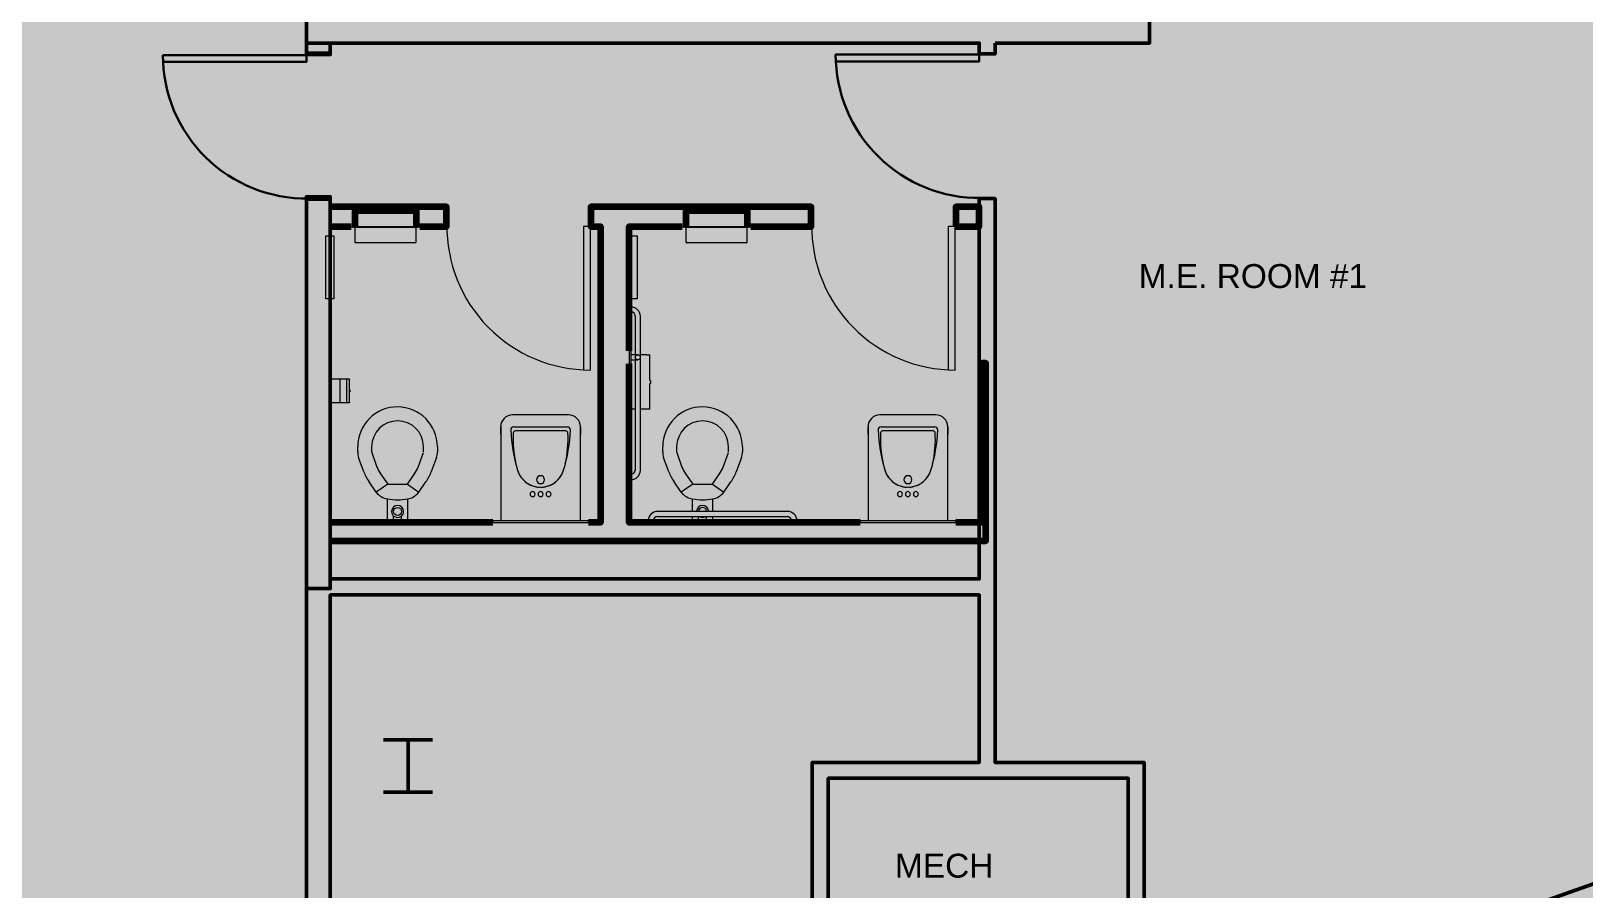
# Model space of a CAD drawing. Header units: inches. Extents: x -2349 to 1043, y -456 to 2193.
# Drawn here: x -1002.6 to -613.1, y 1071 to 1286.1 of the extents above; entities that cross this region are included whole.
import ezdxf

# ---------------------------------------------------------------- set-up
doc = ezdxf.new("R2010")
doc.units = ezdxf.units.IN
doc.header["$MEASUREMENT"] = 0
for name, color, linetype, lineweight in [('7th Floor_Updated Core_dwg', 8, 'Continuous', 9), ('A-DETL-GENF', 92, 'Continuous', 9), ('A-WALL', 113, 'Continuous', 13), ('A-WALL-PATT', 111, 'Continuous', 13), ('G-ANNO-TEXT', 231, 'Continuous', 9), ('I-WALL', 2, 'Continuous', 13), ('P-SANR-FIXT', 6, 'Continuous', 9), ('Q-SPCQ', 91, 'Continuous', 9), ('S-COLS-SYMB', 50, 'Continuous', 50)]:
    doc.layers.add(name, color=color, linetype=linetype, lineweight=lineweight)
doc.styles.add('Swis721 Lt BT_2', font='swissl.ttf', dxfattribs={"height": 6})

# ---------------------------------------------------------------- blocks, each defined once
blk = doc.blocks.new('7th Floor_Updated Core_dwg_DOOR-SNGL-SOLID PANEL - 3070 - SNGL - SOLID CORE-1598968-000 - KEY PLAN Copy 1-9774891-7TH FLOOR POWER _ SIGNAL')
at = {"layer": 'A-DETL-GENF', "color": 10, "lineweight": 20, "flags": 128}
blk.add_lwpolyline([(18, -38.44), (18, -2.44), (16.25, -2.44), (16.25, -38.39)], dxfattribs=at)
at = {"layer": 'A-DETL-GENF', "color": 10, "lineweight": 20}
blk.add_arc((18, -2.44), 36, 179.2042, 270, dxfattribs=at)
blk = doc.blocks.new('7th Floor_Updated Core_dwg_PLMB-TOILET-WALL HUNG-COMMERCIAL - 19_ Seat Height-1597764-000 - KEY PLAN Copy 1-9774892-7TH FLOOR POWER _ SIGNAL')
at = {"layer": 'P-SANR-FIXT', "color": 10, "lineweight": 20}
for p, q in [((13.44, -3.81), (13.44, -2.31)), ((14.94, -2.31), (14.94, -3.81)), ((16.94, -2.31), (16.94, -3.81)), ((18.44, -2.31), (18.44, -3.81)), ((13.44, -8.27), (13.44, -5.09)), ((18.44, -5.09), (18.44, -8.27)), ((6.18, -18.65), (7.5, -15.04)), ((13.47, -11.96), (11.69, -14.5)), ((24.38, -15.04), (25.7, -18.65)), ((10.79, -16.23), (9.47, -19.85)), ((22.41, -19.85), (21.1, -16.23)), ((5.94, -21.31), (5.94, -20.02)), ((9.44, -20.02), (9.44, -21.31)), ((22.44, -21.31), (22.44, -20.02)), ((25.94, -20.02), (25.94, -21.31))]:
    blk.add_line(p, q, dxfattribs=at)
at = {"layer": 'P-SANR-FIXT', "color": 10, "lineweight": 20, "flags": 128}
for points in [[(18.42, -11.96), (13.47, -11.96), (10.6, -9.95), (8.82, -12.49)], [(20.19, -14.5), (18.42, -11.96), (21.28, -9.95), (23.06, -12.49)]]:
    blk.add_lwpolyline(points, dxfattribs=at)
at = {"layer": 'P-SANR-FIXT', "color": 10, "lineweight": 20}
for centre, radius, start, end in [((15.94, -5.09), 1.5, 62.2377, 117.7623), ((15.94, -5.09), 1.5, 180.0885, 359.9115), ((15.94, -5.09), 0.996, 180, 360), ((13.88, -12.25), 4, 96.2451, 145), ((15.94, -20.64), 12.62, 78.5767, 101.4233), ((18.01, -12.25), 4, 35, 83.7549), ((17.83, -18.8), 11, 145, 160), ((17.83, -18.8), 7.5, 145, 160), ((14.05, -18.8), 7.5, 20, 35), ((14.05, -18.8), 11, 20, 35), ((9.94, -20.02), 4, 160, 180), ((21.94, -20.02), 4, 360, 20), ((15.94, -21.31), 10, 180, 270), ((15.94, -21.31), 6.5, 180, 270), ((15.94, -21.31), 10, 270, 0), ((15.94, -21.31), 6.5, 270, 360), ((21.94, -20.02), 0.5, 0, 20)]:
    blk.add_arc(centre, radius, start, end, dxfattribs=at)
blk = doc.blocks.new('7th Floor_Updated Core_dwg_PLMB-SINK-ADA - 9140_013-1483133-000 - KEY PLAN Copy 1-9774893-7TH FLOOR POWER _ SIGNAL')
at = {"layer": 'P-SANR-FIXT', "color": 10, "lineweight": 20}
for p, q in [((16.03, 111.82), (2.03, 111.82)), ((2.3, 108.82), (15.76, 108.82)), ((15.38, 107.81), (2.67, 107.81)), ((3.53, 97.22), (3.6, 97.07)), ((14.46, 97.07), (14.53, 97.22))]:
    blk.add_line(p, q, dxfattribs=at)
at = {"layer": 'P-SANR-FIXT', "color": 10, "lineweight": 20, "flags": 128}
for points in [[(-0.97, 106.97), (-0.97, 108.82), (-0.97, 85.32)], [(19.03, 85.32), (19.03, 108.82), (19.03, 106.97)]]:
    blk.add_lwpolyline(points, dxfattribs=at)
at = {"layer": 'P-SANR-FIXT', "color": 10, "lineweight": 20}
for centre, radius, start, end in [((2.03, 108.82), 3, 90, 180), ((16.03, 108.82), 3, 360, 90), ((2.3, 108.07), 0.75, 90, 182.1689), ((41.27, 109.55), 39.75, 182.1689, 196.9536), ((29.84, 105.76), 27.71, 176.7318, 192.993), ((2.67, 107.31), 0.5, 90, 176.7318), ((-23.21, 109.55), 39.75, 343.0464, 357.8311), ((-11.79, 105.76), 27.71, 347.007, 3.2682), ((15.38, 107.31), 0.5, 3.2682, 90), ((15.76, 108.07), 0.75, 357.8311, 90), ((9.03, 99.7), 6.03, 196.2452, 201.4606), ((9.03, 99.72), 6.04, 196.9536, 343.0464), ((9.03, 99.7), 6.03, 338.5275, 343.7548), ((9.03, 99.7), 6.03, 211.7992, 223.9953), ((9.03, 99.7), 6.03, 227.3259, 238.8346), ((9.03, 99.7), 6.03, 242.739, 253.9683), ((9.03, 99.7), 6.03, 257.8964, 267.5727), ((9.03, 95.57), 1, 360, 180), ((9.03, 95.57), 1, 180, 0), ((9.03, 99.7), 6.03, 272.4249, 282.1037), ((9.03, 99.7), 6.03, 286.0334, 297.262), ((9.03, 99.7), 6.03, 301.1668, 312.6754), ((9.03, 99.7), 6.03, 316.0054, 328.2021), ((7.03, 91.95), 0.625, 360, 180), ((7.03, 91.95), 0.625, 180, 360), ((9.03, 91.95), 0.625, 360, 180), ((9.03, 91.95), 0.625, 180, 360), ((11.03, 91.95), 0.625, 360, 180), ((11.03, 91.95), 0.625, 180, 360)]:
    blk.add_arc(centre, radius, start, end, dxfattribs=at)
blk = doc.blocks.new('7th Floor_Updated Core_dwg_SPEC-Grab_Bar-Stainless_Steel-Bobrick-B5806 - B-5806_99x36-1454673-000 - KEY PLAN Copy 1-9774887-7TH FLOOR POWER _ SIGNAL')
at = {"layer": 'Q-SPCQ', "color": 10, "lineweight": 20}
for p, q in [((771.95, 390.07), (804.61, 390.07)), ((804.61, 391.35), (771.98, 391.35))]:
    blk.add_line(p, q, dxfattribs=at)
at = {"layer": 'Q-SPCQ', "color": 10, "lineweight": 20, "flags": 128}
for points in [[(768.63, 388.57), (768.63, 389.01), (771.88, 389.01), (771.88, 388.57)], [(804.63, 388.57), (804.63, 389.01), (807.88, 389.01), (807.88, 388.57)]]:
    blk.add_lwpolyline(points, dxfattribs=at)
at = {"layer": 'Q-SPCQ', "color": 10, "lineweight": 20}
for centre, radius, start, end in [((771.98, 389.01), 2.34, 90, 180), ((771.95, 389.01), 1.06, 90, 180), ((804.61, 389.01), 2.34, 0, 90), ((804.41, 388.86), 1.22, 6.9386, 80.6591)]:
    blk.add_arc(centre, radius, start, end, dxfattribs=at)
blk = doc.blocks.new('7th Floor_Updated Core_dwg_SPEC-Grab_Bar-Stainless_Steel-Bobrick-B5806 - B-5806_99x42-V1-000 - KEY PLAN Copy 1-9774894-7TH FLOOR POWER _ SIGNAL')
at = {"layer": 'Q-SPCQ', "color": 10, "lineweight": 20}
for p, q in [((-59.35, 136.57), (-59.35, 126.9)), ((-58.07, 97.91), (-58.07, 136.54)), ((-59.35, 125.64), (-59.35, 97.91))]:
    blk.add_line(p, q, dxfattribs=at)
at = {"layer": 'Q-SPCQ', "color": 10, "lineweight": 20, "flags": 128}
for points in [[(-60.85, 139.89), (-60.41, 139.89), (-60.41, 136.64), (-60.85, 136.64)], [(-60.85, 97.89), (-60.41, 97.89), (-60.41, 94.64), (-60.85, 94.64)]]:
    blk.add_lwpolyline(points, dxfattribs=at)
at = {"layer": 'Q-SPCQ', "color": 10, "lineweight": 20}
for centre, radius, start, end in [((-60.41, 136.54), 2.34, 360, 90), ((-60.41, 136.57), 1.06, 360, 90), ((-60.41, 97.91), 2.34, 270, 0), ((-60.56, 98.11), 1.22, 276.9386, 350.6591)]:
    blk.add_arc(centre, radius, start, end, dxfattribs=at)
blk = doc.blocks.new('7th Floor_Updated Core_dwg_SPEC-Grab_Bar-Stainless_Steel-Bobrick-B5806 - B-5806_99x18-1461935-000 - KEY PLAN Copy 1-9774889-7TH FLOOR POWER _ SIGNAL')
at = {"layer": 'Q-SPCQ', "color": 10, "lineweight": 20}
for p, q in [((767.82, 430.24), (766.13, 430.24)), ((766.13, 428.98), (767.82, 428.98))]:
    blk.add_line(p, q, dxfattribs=at)
at = {"layer": 'Q-SPCQ', "color": 10, "lineweight": 20, "flags": 128}
blk.add_lwpolyline([(766.13, 431.23), (765.7, 431.23), (765.7, 427.98), (766.13, 427.98)], close=True, dxfattribs=at)
at = {"layer": 'Q-SPCQ', "color": 10, "lineweight": 20}
blk.add_circle((767.82, 429.61), 0.636, dxfattribs=at)
blk = doc.blocks.new('7th Floor_Updated Core_dwg_PLMB-TOILET-WALL HUNG-COMMERCIAL - 19_ Seat Height-V3-000 - KEY PLAN Copy 1-9774896-7TH FLOOR POWER _ SIGNAL')
at = {"layer": 'P-SANR-FIXT', "color": 10, "lineweight": 20}
for p, q in [((13.44, -8.27), (13.44, -2.31)), ((14.94, -2.31), (14.94, -3.97)), ((16.94, -2.31), (16.94, -3.97)), ((18.44, -2.31), (18.44, -8.27)), ((6.18, -18.65), (7.5, -15.04)), ((13.47, -11.96), (11.69, -14.5)), ((24.38, -15.04), (25.7, -18.65)), ((10.79, -16.23), (9.47, -19.85)), ((22.41, -19.85), (21.1, -16.23)), ((5.94, -21.31), (5.94, -20.02)), ((9.44, -20.02), (9.44, -21.31)), ((22.44, -21.31), (22.44, -20.02)), ((25.94, -20.02), (25.94, -21.31))]:
    blk.add_line(p, q, dxfattribs=at)
at = {"layer": 'P-SANR-FIXT', "color": 10, "lineweight": 20, "flags": 128}
for points in [[(18.42, -11.96), (13.47, -11.96), (10.6, -9.95), (8.82, -12.49)], [(20.19, -14.5), (18.42, -11.96), (21.28, -9.95), (23.06, -12.49)]]:
    blk.add_lwpolyline(points, dxfattribs=at)
at = {"layer": 'P-SANR-FIXT', "color": 10, "lineweight": 20}
blk.add_circle((15.94, -5.09), 0.996, dxfattribs=at)
for centre, radius, start, end in [((15.94, -5.09), 1.5, 360, 180), ((15.94, -5.09), 1.5, 180, 360), ((13.88, -12.25), 4, 96.2451, 145), ((15.94, -20.64), 12.62, 78.5767, 101.4233), ((18.01, -12.25), 4, 35, 83.7549), ((17.83, -18.8), 11, 145, 160), ((17.83, -18.8), 7.5, 145, 160), ((14.05, -18.8), 7.5, 20, 35), ((14.05, -18.8), 11, 20, 35), ((9.94, -20.02), 4, 160, 180), ((21.94, -20.02), 4, 360, 20), ((15.94, -21.31), 10, 180, 270), ((15.94, -21.31), 6.5, 180, 270), ((15.94, -21.31), 10, 270, 0), ((15.94, -21.31), 6.5, 270, 360), ((21.94, -20.02), 0.5, 0, 20)]:
    blk.add_arc(centre, radius, start, end, dxfattribs=at)
blk = doc.blocks.new('7th Floor_Updated Core_dwg_SPEC-SEAT COVER-Bobrick-B221 - B-221-V4-000 - KEY PLAN Copy 1-9774911-7TH FLOOR POWER _ SIGNAL')
at = {"layer": 'Q-SPCQ', "color": 10, "lineweight": 20, "flags": 128}
blk.add_lwpolyline([(-60.85, 156.7), (-58.85, 156.7), (-58.85, 140.95), (-60.85, 140.95)], dxfattribs=at)
blk = doc.blocks.new('7th Floor_Updated Core_dwg_SPEC-SEAT COVER-Bobrick-B221 - B-221-1454693-000 - KEY PLAN Copy 1-9774881-7TH FLOOR POWER _ SIGNAL')
at = {"layer": 'Q-SPCQ', "color": 10, "lineweight": 20, "flags": 128}
blk.add_lwpolyline([(725.7, 417.11), (723.7, 417.11), (723.7, 432.86), (725.7, 432.86)], close=True, dxfattribs=at)
blk = doc.blocks.new('7th Floor_Updated Core_dwg_Mirror_Bobrick_B165 - 24Wx36H-1520714-000 - KEY PLAN Copy 1-9774912-7TH FLOOR POWER _ SIGNAL')
at = {"layer": 'Q-SPCQ', "color": 10, "lineweight": 20, "flags": 128}
for points in [[(-2.92, 85.32), (-2.92, 84.82), (21.08, 84.82), (21.08, 85.32), (21.08, 84.82)], [(-2.92, 84.82), (-2.92, 85.32), (21.08, 85.32)]]:
    blk.add_lwpolyline(points, dxfattribs=at)
blk = doc.blocks.new('7th Floor_Updated Core_dwg_Toilet-Tissue-Dispenser_Bobrick_B-2888 _1_ - B-2888-V5-000 - KEY PLAN Copy 1-9774913-7TH FLOOR POWER _ SIGNAL')
at = {"layer": 'Q-SPCQ', "color": 10, "lineweight": 20}
for p, q in [((-133.35, 114.82), (-133.35, 120.89)), ((-131.73, 114.82), (-131.73, 120.89)), ((-131.04, 115.04), (-131.04, 120.68)), ((-130.97, 118.11), (-131.04, 118.11))]:
    blk.add_line(p, q, dxfattribs=at)
at = {"layer": 'Q-SPCQ', "color": 10, "lineweight": 20, "flags": 128}
for points in [[(-135.84, 120.89), (-131.29, 120.89), (-131.25, 120.89)], [(-131.04, 117.61), (-130.97, 117.61), (-130.97, 118.11), (-130.97, 117.61)], [(-131.25, 114.83), (-131.29, 114.83), (-135.84, 114.83)]]:
    blk.add_lwpolyline(points, dxfattribs=at)
at = {"layer": 'Q-SPCQ', "color": 10, "lineweight": 20}
for points, knots in [([(-131.25, 120.89), (-131.23, 120.89), (-131.2, 120.89), (-131.17, 120.87), (-131.14, 120.86), (-131.12, 120.85), (-131.11, 120.84), (-131.09, 120.83), (-131.08, 120.81), (-131.07, 120.8), (-131.06, 120.78), (-131.05, 120.76), (-131.04, 120.72), (-131.04, 120.7), (-131.04, 120.68)], [-1, -1, -1, -1, -0.833333, -0.75, -0.666667, -0.583333, -0.541667, -0.5, -0.416667, -0.375, -0.333333, -0.25, -0.166667, 0, 0, 0, 0]), ([(-131.04, 115.04), (-131.04, 115.02), (-131.04, 114.99), (-131.05, 114.96), (-131.06, 114.94), (-131.07, 114.92), (-131.08, 114.91), (-131.09, 114.89), (-131.11, 114.88), (-131.12, 114.87), (-131.14, 114.86), (-131.17, 114.84), (-131.2, 114.83), (-131.23, 114.83), (-131.25, 114.83)], [0, 0, 0, 0, 0.166667, 0.25, 0.333333, 0.375, 0.416667, 0.5, 0.541667, 0.583333, 0.666667, 0.75, 0.833333, 1, 1, 1, 1])]:
    blk.add_open_spline(points, degree=3, knots=knots, dxfattribs=at)
blk = doc.blocks.new('7th Floor_Updated Core_dwg_SPEC-PT_WASTE-Bobrick-B3944-Convertible-Recessed - B-3944-1454680-000 - KEY PLAN Copy 1-9774897-7TH FLOOR POWER _ SIGNAL')
at = {"layer": 'Q-SPCQ', "color": 10, "lineweight": 20}
for p, q in [((798.95, 521.42), (814.88, 521.42)), ((814.45, 517.48), (799.38, 517.48))]:
    blk.add_line(p, q, dxfattribs=at)
at = {"layer": 'Q-SPCQ', "color": 10, "lineweight": 20, "flags": 128}
for points in [[(798.45, 521.47), (798.32, 521.61), (815.51, 521.61), (815.38, 521.47)], [(799.32, 517.54), (799.32, 521.42), (798.59, 521.42)], [(815.24, 521.42), (814.51, 521.42), (814.51, 517.54)]]:
    blk.add_lwpolyline(points, dxfattribs=at)
at = {"layer": 'Q-SPCQ', "color": 10, "lineweight": 20}
for centre, radius, start, end in [((798.59, 521.61), 0.188, 225, 270), ((815.24, 521.61), 0.188, 270, 315), ((799.38, 517.54), 0.0606, 180, 270), ((814.45, 517.54), 0.0625, 270, 0)]:
    blk.add_arc(centre, radius, start, end, dxfattribs=at)
blk = doc.blocks.new('7th Floor_Updated Core_dwg_SPEC-Toilet_Tissue_Dispenser-Bobrick-TrimLineSeries-B-35883 - B-3588-1780440-000 - KEY PLAN Copy 1-9774917-7TH FLOOR POWER _ SIGNAL')
at = {"layer": 'Q-SPCQ', "color": 10, "lineweight": 20}
for p, q in [((-60.41, 126.92), (-59.35, 126.92)), ((-58.07, 126.92), (-56.46, 126.92)), ((-55.79, 126.84), (-55.79, 120.49)), ((-55.79, 119.65), (-55.79, 113.3)), ((-55.54, 120.35), (-55.54, 119.79)), ((-56.46, 113.23), (-58.07, 113.23))]:
    blk.add_line(p, q, dxfattribs=at)
at = {"layer": 'Q-SPCQ', "color": 10, "lineweight": 20, "flags": 128}
for points in [[(-56.41, 126.87), (-56.33, 126.87), (-56.33, 126.9), (-55.85, 126.9)], [(-59.35, 113.23), (-60.41, 113.23), (-60.41, 124.64)], [(-55.85, 113.24), (-56.33, 113.24), (-56.33, 113.28), (-56.41, 113.28)]]:
    blk.add_lwpolyline(points, dxfattribs=at)
at = {"layer": 'Q-SPCQ', "color": 10, "lineweight": 20}
for centre, radius, start, end in [((-56.46, 126.87), 0.0459, 354.9285, 90), ((-55.85, 126.84), 0.0625, 0, 90), ((-55.75, 120.49), 0.0346, 82.7061, 180), ((-55.75, 119.65), 0.0346, 180, 277.2939), ((-55.78, 120.29), 0.242, 22.6396, 82.7061), ((-55.78, 119.86), 0.242, 277.2939, 337.3604), ((-55.57, 120.35), 0.0315, 0, 65.9788), ((-55.57, 119.79), 0.0315, 294.0212, 0), ((-56.46, 113.27), 0.0459, 270, 5.0715), ((-55.85, 113.3), 0.0625, 270, 0)]:
    blk.add_arc(centre, radius, start, end, dxfattribs=at)
blk = doc.blocks.new('7th Floor_Updated Core_dwg_W-Wide Flange-Column - W12X120-4726087-000 - KEY PLAN Copy 1-9774920-7TH FLOOR POWER _ SIGNAL')
at = {"layer": 'S-COLS-SYMB'}
for p, q in [((-6.15, 6.55), (6.15, 6.55)), ((0, 6.55), (0, -6.55)), ((-6.15, -6.55), (6.15, -6.55))]:
    blk.add_line(p, q, dxfattribs=at)
blk = doc.blocks.new('7th Floor_Updated Core_dwg_DOOR-SNGL-SOLID PANEL1 - TYPE A 3083 - SNGL - SOLID CORE 7TH COMMON CORRIDOR-5405939-000 - KEY PLAN Copy 1-9774965-7TH FLOOR POWER _ SIGNAL')
at = {"layer": 'A-DETL-GENF', "color": 250, "lineweight": 30, "flags": 128}
blk.add_lwpolyline([(18, 39), (18, 3), (16.25, 3), (16.25, 38.96)], dxfattribs=at)
at = {"layer": 'A-DETL-GENF', "color": 250, "lineweight": 30}
blk.add_arc((18, 3), 36, 90, 180.7958, dxfattribs=at)
blk = doc.blocks.new('7th Floor_Updated Core_dwg_DOOR-SNGL-SOLID PANEL1 - TYPE A 3083 - SNGL - SOLID CORE 7TH COMMON CORRIDOR-5405940-000 - KEY PLAN Copy 1-9774962-7TH FLOOR POWER _ SIGNAL')
at = {"layer": 'A-DETL-GENF', "color": 250, "lineweight": 30, "flags": 128}
blk.add_lwpolyline([(18, 38), (18, 2), (16.25, 2), (16.25, 37.96)], dxfattribs=at)
at = {"layer": 'A-DETL-GENF', "color": 250, "lineweight": 30}
blk.add_arc((18, 2), 36, 90, 180.7958, dxfattribs=at)
blk = doc.blocks.new('7th Floor_Updated Core_dwg-7295442-7TH FLOOR POWER _ SIGNAL')
at = {"layer": 'A-WALL-PATT', "lineweight": 50}
for points in [[(-12.34, 205.06), (69.66, 205.06), (69.66, 211.06), (-141.84, 211.06), (-141.84, 205.06), (-14.89, 205.06)], [(-135.84, 202.18), (-135.84, 202.5), (-141.84, 202.5), (-141.84, 202.18)], [(-141.84, 66.68), (26.91, 66.68), (26.91, 70.68), (-135.84, 70.68), (-135.84, 68.26), (-141.84, 68.26)], [(30.91, 24.68), (30.91, 70.68), (26.91, 70.68), (26.91, 24.68)], [(-141.84, -126.07), (-140.76, -125.69), (-140.96, -125.13), (-140.48, -124.96), (-140.29, -125.53), (-136.37, -124.14), (-137.62, -120.61), (-98.97, -106.92), (-97.72, -110.46), (-97.72, -110.5), (338.02, 43.29), (337.85, 43.76), (340.41, 44.67), (340.41, 50.5), (339.4, 50.14), (339.4, 45.93), (334.78, 45.93), (334.78, 48.51), (-141.84, -119.71)], [(-14.96, -74.93), (-10.96, -73.52), (-10.96, 24.68), (-14.96, 24.68), (-14.96, -72.36)], [(26.91, 20.68), (68.29, 20.68), (68.29, 24.68), (-10.96, 24.68), (-10.96, 20.68)], [(64.29, -46.96), (68.29, -45.55), (68.29, 20.68), (64.29, 20.68), (64.29, -44.94)]]:
    blk.add_hatch(color=50, dxfattribs=at).paths.add_polyline_path(points, flags=0)
h = blk.add_hatch(color=50, dxfattribs=at)
h.paths.add_polyline_path([(-135.84, 68.26), (-135.84, 166.5), (-141.84, 166.5), (-141.84, 68.26)], flags=0)
h.paths.add_polyline_path([(-135.84, 202.5), (-135.84, 205.06), (-141.84, 205.06), (-141.84, 202.5), (-141.17, 202.5)], flags=0)
h = blk.add_hatch(color=50, dxfattribs=at)
h.paths.add_polyline_path([(30.91, 70.68), (30.91, 166.07), (26.91, 166.07), (26.91, 70.68)], flags=0)
h.paths.add_polyline_path([(30.91, 202.32), (30.91, 205.06), (26.91, 205.06), (26.91, 202.32)], flags=0)
h = blk.add_hatch(color=50, dxfattribs=at)
h.paths.add_polyline_path([(-141.84, -119.71), (-135.84, -117.59), (-135.84, -79.94), (-141.84, -79.94), (-141.84, -117.59)], flags=0)
h.paths.add_polyline_path([(-135.84, -43.69), (-135.84, 66.68), (-141.84, 66.68), (-141.84, -43.69)], flags=0)
at = {"layer": 'A-WALL', "color": 50, "lineweight": 50}
blk.add_line((-135.84, 84.82), (-135.84, 159.07), dxfattribs=at)
at = {"layer": 'A-WALL', "color": 50, "lineweight": 50, "flags": 128}
for points in [[(-141.84, 211.06), (-141.84, 205.06), (-141.84, 202.5), (-135.84, 202.5), (-135.84, 205.06), (-141.84, 205.06), (-141.84, 202.18), (-135.84, 202.18), (-135.84, 205.06)], [(30.91, 205.06), (69.66, 205.06), (69.66, 211.06), (69.66, 317.81), (219.66, 317.81), (219.66, 91.13), (219.66, 85.13), (219.66, 38.92), (206.66, 34.58), (200.66, 32.58), (200.66, 1.17), (68.29, -45.55), (68.29, 20.68)], [(-135.84, 205.06), (26.91, 205.06), (26.91, 202.32), (30.91, 202.32), (30.91, 205.06)], [(-135.84, 163.95), (-135.84, 166.5), (-141.84, 166.5), (-141.84, 68.26), (-135.84, 68.26), (-135.84, 80.2)], [(30.91, 70.68), (30.91, 166.07), (26.91, 166.07), (26.91, 70.68), (-135.84, 70.68), (-135.84, 165.93), (-141.84, 165.93), (-141.84, 70.68), (-141.84, 66.68), (-141.84, -43.69), (-135.84, -43.69), (-135.84, 66.68), (26.91, 66.68), (26.91, 24.68), (-10.96, 24.68), (-14.96, 24.68), (-14.96, -74.93), (-135.84, -117.59), (-135.84, -79.94), (-141.84, -79.94), (-141.84, -119.71), (-141.84, -126.07), (-140.76, -125.69)], [(68.29, 20.68), (68.29, 24.68), (30.91, 24.68), (30.91, 70.68)]]:
    blk.add_lwpolyline(points, dxfattribs=at)
blk.add_lwpolyline([(64.29, -46.96), (-10.96, -73.52), (-10.96, 20.68), (64.29, 20.68)], close=True, dxfattribs=at)
at = {"layer": 'I-WALL', "color": 130, "lineweight": 90}
for p, q in [((-135.84, 159.07), (-130.57, 159.07)), ((-95.05, 84.82), (-135.84, 84.82))]:
    blk.add_line(p, q, dxfattribs=at)
at = {"layer": 'I-WALL', "color": 130, "lineweight": 90, "flags": 128}
for points in [[(-113.38, 159.07), (-106.72, 159.07), (-106.72, 163.95), (-135.84, 163.95)], [(-30.37, 159.07), (-15.21, 159.07), (-15.21, 163.95), (-70.47, 163.95), (-70.47, 159.07), (-68.1, 159.07), (-68.1, 84.82), (-71.05, 84.82)], [(-129.63, 159.07), (-129.63, 163.07), (-114.32, 163.07), (-114.32, 159.07)], [(-46.62, 159.07), (-46.62, 163.07), (-31.31, 163.07), (-31.31, 159.07)], [(-60.85, 127.89), (-60.85, 159.07), (-47.56, 159.07)], [(-135.84, 80.2), (28.54, 80.2), (28.54, 124.82), (27.66, 124.82), (27.66, 84.82), (21.08, 84.82)], [(-2.92, 84.82), (-60.85, 84.82), (-60.85, 124.64)]]:
    blk.add_lwpolyline(points, dxfattribs=at)
blk.add_lwpolyline([(21.04, 159.07), (26.91, 159.07), (26.91, 163.95), (21.04, 163.95)], close=True, dxfattribs=at)
for name, p, rotation in [('7th Floor_Updated Core_dwg_DOOR-SNGL-SOLID PANEL1 - TYPE A 3083 - SNGL - SOLID CORE 7TH COMMON CORRIDOR-5405939-000 - KEY PLAN Copy 1-9774965-7TH FLOOR POWER _ SIGNAL', (-138.84, 184.06), 89.9999999999999), ('7th Floor_Updated Core_dwg_DOOR-SNGL-SOLID PANEL1 - TYPE A 3083 - SNGL - SOLID CORE 7TH COMMON CORRIDOR-5405940-000 - KEY PLAN Copy 1-9774962-7TH FLOOR POWER _ SIGNAL', (28.91, 184.2), 89.99999999999972), ('7th Floor_Updated Core_dwg_SPEC-SEAT COVER-Bobrick-B221 - B-221-1454693-000 - KEY PLAN Copy 1-9774881-7TH FLOOR POWER _ SIGNAL', (588.72, 573.81), 180), ('7th Floor_Updated Core_dwg_PLMB-TOILET-WALL HUNG-COMMERCIAL - 19_ Seat Height-V3-000 - KEY PLAN Copy 1-9774896-7TH FLOOR POWER _ SIGNAL', (-103.03, 82.51), 180), ('7th Floor_Updated Core_dwg_PLMB-TOILET-WALL HUNG-COMMERCIAL - 19_ Seat Height-1597764-000 - KEY PLAN Copy 1-9774892-7TH FLOOR POWER _ SIGNAL', (-26.53, 82.51), 180)]:
    blk.add_blockref(name, p, dxfattribs=dict(rotation=rotation))
for name, p in [('7th Floor_Updated Core_dwg_SPEC-PT_WASTE-Bobrick-B3944-Convertible-Recessed - B-3944-1454680-000 - KEY PLAN Copy 1-9774897-7TH FLOOR POWER _ SIGNAL', (-928.89, -362.53)), ('7th Floor_Updated Core_dwg_DOOR-SNGL-SOLID PANEL - 3070 - SNGL - SOLID CORE-1598968-000 - KEY PLAN Copy 1-9774891-7TH FLOOR POWER _ SIGNAL', (-88.6, 161.51)), ('7th Floor_Updated Core_dwg_SPEC-SEAT COVER-Bobrick-B221 - B-221-V4-000 - KEY PLAN Copy 1-9774911-7TH FLOOR POWER _ SIGNAL', (0, 0)), ('7th Floor_Updated Core_dwg_SPEC-PT_WASTE-Bobrick-B3944-Convertible-Recessed - B-3944-1454680-000 - KEY PLAN Copy 1-9774897-7TH FLOOR POWER _ SIGNAL', (-845.88, -362.53)), ('7th Floor_Updated Core_dwg_DOOR-SNGL-SOLID PANEL - 3070 - SNGL - SOLID CORE-1598968-000 - KEY PLAN Copy 1-9774891-7TH FLOOR POWER _ SIGNAL', (2.91, 161.51)), ('7th Floor_Updated Core_dwg_SPEC-Grab_Bar-Stainless_Steel-Bobrick-B5806 - B-5806_99x42-V1-000 - KEY PLAN Copy 1-9774894-7TH FLOOR POWER _ SIGNAL', (0, 0)), ('7th Floor_Updated Core_dwg_SPEC-Grab_Bar-Stainless_Steel-Bobrick-B5806 - B-5806_99x18-1461935-000 - KEY PLAN Copy 1-9774889-7TH FLOOR POWER _ SIGNAL', (-826.54, -303.34)), ('7th Floor_Updated Core_dwg_SPEC-Toilet_Tissue_Dispenser-Bobrick-TrimLineSeries-B-35883 - B-3588-1780440-000 - KEY PLAN Copy 1-9774917-7TH FLOOR POWER _ SIGNAL', (0, 0)), ('7th Floor_Updated Core_dwg_Toilet-Tissue-Dispenser_Bobrick_B-2888 _1_ - B-2888-V5-000 - KEY PLAN Copy 1-9774913-7TH FLOOR POWER _ SIGNAL', (0, 0)), ('7th Floor_Updated Core_dwg_PLMB-SINK-ADA - 9140_013-1483133-000 - KEY PLAN Copy 1-9774893-7TH FLOOR POWER _ SIGNAL', (-92.13, 0)), ('7th Floor_Updated Core_dwg_PLMB-SINK-ADA - 9140_013-1483133-000 - KEY PLAN Copy 1-9774893-7TH FLOOR POWER _ SIGNAL', (0, 0)), ('7th Floor_Updated Core_dwg_SPEC-Grab_Bar-Stainless_Steel-Bobrick-B5806 - B-5806_99x36-1454673-000 - KEY PLAN Copy 1-9774887-7TH FLOOR POWER _ SIGNAL', (-825.73, -303.75)), ('7th Floor_Updated Core_dwg_Mirror_Bobrick_B165 - 24Wx36H-1520714-000 - KEY PLAN Copy 1-9774912-7TH FLOOR POWER _ SIGNAL', (-92.13, 0)), ('7th Floor_Updated Core_dwg_Mirror_Bobrick_B165 - 24Wx36H-1520714-000 - KEY PLAN Copy 1-9774912-7TH FLOOR POWER _ SIGNAL', (0, 0)), ('7th Floor_Updated Core_dwg_W-Wide Flange-Column - W12X120-4726087-000 - KEY PLAN Copy 1-9774920-7TH FLOOR POWER _ SIGNAL', (-116.34, 23.79))]:
    blk.add_blockref(name, p)

msp = doc.modelspace()

# ---------------------------------------------------------------- hatches: boundary and pattern name
at = {"layer": 'A-DETL-GENF'}
h = msp.add_hatch(color=9, dxfattribs=at)
h.paths.add_polyline_path([(-315.91, 1248.36), (-311.29, 1177.2), (-311.29, 1177.98), (-186.16, 1222.14), (-186.16, 1238.01), (-200.04, 1238.01), (-200.04, 1231.23), (-212.04, 1227), (-212.04, 1214.12), (-311.29, 1214.12), (-311.29, 1220.12), (-218.04, 1220.12), (-218.04, 1231.24), (-206.04, 1235.48), (-206.04, 1317.62), (-311.29, 1317.62), (-311.29, 1248.36)], flags=0)
h.paths.add_polyline_path([(165.96, 491.13), (165.96, 491.38), (161.09, 493.1), (161.09, 580.33), (110.71, 598.17), (110.71, 514.93), (110.02, 515.17), (109.95, 514.96), (107.41, 515.85), (107.19, 515.27), (104.85, 516.1), (105.44, 517.77), (106.96, 517.23), (106.96, 639.13), (108.34, 638.64), (108.34, 635.88), (108.84, 635.88), (109.34, 637.29), (109.34, 638.29), (162.89, 619.32), (163.59, 619.32), (163.59, 638.31), (164.59, 638.31), (164.59, 619.32), (165.96, 619.32), (165.96, 675.33), (164.59, 675.33), (164.59, 674.31), (163.59, 674.31), (163.59, 675.33), (161.46, 675.33), (161.46, 677.83), (163.46, 677.83), (163.46, 735.09), (161.46, 735.09), (161.46, 737.59), (163.46, 737.59), (163.46, 794.76), (162.84, 794.76), (162.84, 794.85), (161.46, 794.85), (161.46, 797.35), (163.46, 797.35), (163.46, 854.61), (161.46, 854.61), (161.46, 857.11), (162.84, 857.11), (162.84, 857.26), (163.46, 857.26), (163.46, 914.37), (161.46, 914.37), (161.46, 916.87), (163.46, 916.87), (163.46, 974.13), (161.46, 974.13), (161.46, 976.63), (163.46, 976.63), (163.46, 1033.89), (161.46, 1033.89), (161.46, 1036.39), (163.46, 1036.39), (163.46, 1087.62), (162.84, 1087.62), (162.84, 1089.12), (163.46, 1089.12), (163.46, 1092.4), (162.89, 1092.4), (106.96, 1072.59), (106.96, 1109.22), (108.34, 1109.71), (108.34, 1107.5), (109.34, 1107.5), (109.34, 1110.06), (161.46, 1128.52), (161.46, 1129.79), (163.46, 1129.79), (163.46, 1179.37), (163.59, 1179.37), (163.59, 1128.37), (162.84, 1128.37), (162.84, 1126.87), (165.34, 1126.87), (165.34, 1128.37), (164.59, 1128.37), (164.59, 1129.79), (165.03, 1129.79), (165.96, 1130.12), (165.96, 1179.59), (165.34, 1179.59), (165.34, 1180.87), (164.59, 1180.87), (164.59, 1182.09), (165.96, 1182.09), (165.96, 1233.13), (164.59, 1233.13), (164.59, 1233.78), (165.34, 1233.78), (165.34, 1235.28), (164.59, 1235.28), (164.59, 1235.63), (165.96, 1235.63), (165.96, 1268.23), (165.34, 1268.23), (165.34, 1269.55), (164.59, 1269.55), (164.59, 1270.73), (165.96, 1270.73), (165.96, 1278.52), (164.59, 1278.52), (164.59, 1281.02), (165.96, 1281.02), (165.96, 1320.52), (164.59, 1320.52), (164.6, 1323.02), (165.96, 1323.02), (165.96, 1338.98), (165.34, 1338.98), (165.34, 1339.42), (162.84, 1339.42), (162.84, 1338.96), (100.2, 1316.85), (100.17, 1316.95), (97.58, 1316.04), (97.58, 1315.93), (-317.29, 1169.5), (-317.29, 1247.56), (-315.91, 1247.56), (-315.91, 1290.06), (-317.29, 1290.06), (-317.29, 1351.76), (-315.91, 1351.76), (-315.91, 1394.26), (-317.29, 1394.26), (-317.29, 1455.76), (-315.91, 1455.76), (-315.91, 1498.26), (-317.29, 1498.26), (-317.29, 1559.76), (-315.91, 1559.76), (-315.91, 1602.26), (-317.29, 1602.26), (-317.29, 1612), (-320.79, 1612.01), (-320.79, 1641.5), (-290.79, 1641.5), (-290.79, 1638), (-200.04, 1638), (-200.04, 1595.87), (-193.66, 1595.87), (-193.66, 1589.87), (-200.04, 1589.87), (-200.04, 1466.64), (32.96, 1466.64), (32.96, 1599.67), (23.77, 1599.67), (12.46, 1599.67), (12.46, 1603.64), (32.96, 1603.64), (32.96, 1638), (84.79, 1638), (84.79, 1634), (79.91, 1634), (79.91, 1599.62), (38.96, 1599.62), (38.96, 1437.51), (125.91, 1437.51), (125.91, 1634), (121.04, 1634), (121.04, 1638), (161.46, 1638), (161.46, 1582.12), (157.46, 1582.12), (157.46, 1590.12), (131.91, 1590.12), (131.91, 1449.86), (157.46, 1449.86), (157.46, 1460.74), (161.46, 1460.74), (161.46, 1428.18), (157.46, 1428.18), (157.46, 1443.86), (131.91, 1443.86), (131.91, 1364.06), (157.46, 1373.11), (157.46, 1391.93), (161.46, 1391.93), (161.46, 1374.52), (165.96, 1376.12), (165.96, 1342.23), (233.45, 1342.23), (233.45, 1487.31), (269.45, 1487.31), (269.45, 1491), (274.08, 1491), (274.08, 1482.69), (238.08, 1482.69), (238.08, 1293.34), (997.2, 1293.34), (997.2, 1591.02), (986.95, 1591.02), (986.95, 1603.02), (997.2, 1603.02), (997.2, 1670.13), (854.13, 1619.14), (861.95, 1619.14), (861.95, 1588.38), (801.95, 1567.02), (801.95, 1605.77), (849.95, 1622.87), (849.95, 2100.07), (831.95, 2100.07), (831.95, 2110.02), (801.95, 2110.02), (801.95, 2128.8), (513.95, 2128.8), (513.95, 2104.82), (454.05, 2104.82), (454.05, 2128.8), (165.96, 2128.8), (165.96, 2104.82), (105.95, 2104.82), (105.95, 2128.8), (-181.82, 2128.8), (-181.82, 2104.82), (-242.05, 2104.82), (-242.05, 2128.8), (-530.05, 2128.8), (-530.05, 2104.82), (-590.05, 2104.82), (-590.05, 2128.8), (-878.05, 2128.8), (-878.05, 2104.79), (-938.13, 2104.79), (-938.13, 2128.8), (-1225.94, 2128.8), (-1225.94, 2104.81), (-1286.03, 2104.81), (-1286.03, 2128.8), (-1574.05, 2128.8), (-1574.05, 2104.82), (-1600.05, 2104.82), (-1600.05, 1852.27), (-1592.3, 1852.27), (-1592.3, 1828.27), (-1616.3, 1828.27), (-1616.3, 1836.02), (-1678.05, 1836.02), (-1678.05, 1776.02), (-1654.55, 1776.02), (-1654.55, 1731.02), (-1678.05, 1731.02), (-1678.05, 1502.31), (-1010.17, 1502.31), (-1010.17, 1644.62), (-1045.55, 1644.62), (-1045.55, 1670.31), (-1040.92, 1670.31), (-1040.92, 1649.24), (-1005.55, 1649.24), (-1005.55, 961.81), (-933.55, 961.81), (-933.54, 961.81), (-933.54, 998.13), (-927.54, 998.13), (-927.54, 960.47), (-806.66, 1003.13), (-806.66, 1102.75), (-764.79, 1102.75), (-764.79, 1144.75), (-927.54, 1144.75), (-927.54, 1034.38), (-933.54, 1034.38), (-933.54, 1244.57), (-927.54, 1244.57), (-927.54, 1148.75), (-764.79, 1148.75), (-764.79, 1244.14), (-760.79, 1244.14), (-760.79, 1102.75), (-723.41, 1102.75), (-723.41, 1032.52), (-591.04, 1079.24), (-591.04, 1110.65), (-572.04, 1116.98), (-572.04, 1395.87), (-722.04, 1395.87), (-722.04, 1283.12), (-760.79, 1283.12), (-760.79, 1280.39), (-764.79, 1280.39), (-764.79, 1283.12), (-927.54, 1283.12), (-927.54, 1280.25), (-933.54, 1280.25), (-933.54, 1294.75), (-927.54, 1294.75), (-927.54, 1289.12), (-804.04, 1289.12), (-804.04, 1602.62), (-847.59, 1602.62), (-847.59, 1634), (-853.46, 1634), (-853.46, 1638), (-798.04, 1638), (-798.04, 1614.89), (-772.04, 1614.89), (-772.04, 1611.83), (-768.04, 1611.83), (-768.04, 1603.2), (-772.04, 1603.2), (-772.04, 1610.64), (-792.04, 1610.64), (-792.04, 1583.52), (-772.04, 1583.52), (-772.04, 1587.89), (-768.04, 1587.89), (-768.04, 1579.52), (-791.55, 1579.52), (-791.55, 1579.62), (-792.04, 1579.62), (-792.04, 1401.87), (-650.04, 1401.87), (-650.04, 1585.7), (-630.04, 1585.7), (-630.04, 1591.51), (-624.04, 1591.51), (-624.04, 1586), (-620.04, 1586), (-620.04, 1582.12), (-613.16, 1582.12), (-613.16, 1578.37), (-620.04, 1578.37), (-620.04, 1482.06), (-572.04, 1482.06), (-572.04, 1508.4), (-552.04, 1508.4), (-552.04, 1512.15), (-546.04, 1512.15), (-546.04, 1482.06), (-460.54, 1482.06), (-460.54, 1589.12), (-546.04, 1589.12), (-546.04, 1554.65), (-552.04, 1554.65), (-552.04, 1578.37), (-576.91, 1578.37), (-576.91, 1582.12), (-572.04, 1582.12), (-572.04, 1638), (-481.04, 1638), (-481.04, 1641.5), (-451.04, 1641.5), (-451.04, 1612), (-452.3, 1612), (-452.3, 1189.18), (-451.29, 1189.18), (-451.29, 1122.73), (-413.64, 1136.02), (-413.47, 1135.55), (-931.99, 952.54), (-932.19, 953.1), (-932.42, 953.02), (-905.26, 876.31), (-877.04, 886.3), (-877.04, 865.73), (-874.85, 864.95), (-875.4, 863.4), (-877.03, 863.97), (-876.82, 864.56), (-877.04, 864.64), (-877.04, 861.32), (-876.23, 861.04), (-876.44, 860.45), (-825.26, 842.31), (-825.05, 842.9), (-822.69, 842.07), (-822.9, 841.48), (-770.54, 822.93), (-770.33, 823.52), (-767.97, 822.68), (-768.18, 822.09), (-715.82, 803.54), (-715.61, 804.13), (-713.25, 803.3), (-713.46, 802.71), (-661.1, 784.15), (-660.89, 784.74), (-658.53, 783.91), (-658.74, 783.32), (-606.38, 764.77), (-606.17, 765.36), (-603.81, 764.52), (-604.02, 763.93), (-551.66, 745.38), (-551.45, 745.97), (-549.09, 745.13), (-549.3, 744.55), (-496.94, 725.99), (-496.73, 726.58), (-494.37, 725.75), (-494.58, 725.16), (-442.22, 706.61), (-442.01, 707.2), (-439.65, 706.36), (-439.86, 705.77), (-387.5, 687.22), (-387.29, 687.81), (-384.93, 686.97), (-385.12, 686.38), (-332.78, 667.83), (-332.57, 668.42), (-330.21, 667.59), (-330.42, 667), (-278.06, 648.45), (-277.85, 649.03), (-275.49, 648.2), (-275.7, 647.61), (-223.34, 629.06), (-223.13, 629.65), (-220.77, 628.81), (-220.98, 628.22), (-168.62, 609.67), (-168.41, 610.26), (-166.05, 609.43), (-166.26, 608.84), (-113.9, 590.28), (-113.69, 590.87), (-111.33, 590.04), (-111.52, 589.44), (-59.18, 570.9), (-58.97, 571.49), (-56.61, 570.65), (-56.82, 570.06), (-4.46, 551.51), (-4.25, 552.1), (-1.89, 551.27), (-2.1, 550.68), (50.26, 532.12), (50.47, 532.71), (52.83, 531.88), (52.62, 531.29), (103.81, 513.15), (104.01, 513.74), (106.37, 512.91), (106.16, 512.32), (165.27, 491.38)], flags=0)
h.paths.add_polyline_path([(53.66, 534.23), (51.31, 535.07), (51.89, 536.73), (54.25, 535.89), (53.75, 534.47)], flags=0)
h.paths.add_polyline_path([(-1.06, 553.62), (-3.41, 554.46), (-2.83, 556.11), (-0.47, 555.28), (-0.9, 554.07)], flags=0)
h.paths.add_polyline_path([(-55.78, 573.01), (-58.13, 573.84), (-57.55, 575.49), (-55.19, 574.66), (-55.71, 573.18)], flags=0)
h.paths.add_polyline_path([(161.09, 585.5), (161.09, 614.79), (110.96, 632.54), (110.96, 603.25), (160.8, 585.6)], flags=0)
h.paths.add_polyline_path([(-110.5, 592.4), (-112.85, 593.23), (-112.27, 594.87), (-109.92, 594.04), (-110.44, 592.55)], flags=0)
h.paths.add_polyline_path([(-165.22, 611.78), (-167.57, 612.62), (-166.99, 614.25), (-164.64, 613.42), (-165.17, 611.92)], flags=0)
h.paths.add_polyline_path([(-219.94, 631.17), (-222.29, 632), (-221.69, 633.62), (-219.36, 632.8), (-219.89, 631.29)], flags=0)
h.paths.add_polyline_path([(-274.66, 650.56), (-277.01, 651.39), (-276.44, 653.01), (-274.08, 652.18), (-274.62, 650.66)], flags=0)
h.paths.add_polyline_path([(-329.38, 669.94), (-331.73, 670.78), (-331.16, 672.39), (-328.8, 671.56), (-329.35, 670.03)], flags=0)
h.paths.add_polyline_path([(164.59, 677.83), (165.96, 677.83), (165.96, 735.09), (164.59, 735.09)], flags=0)
h.paths.add_polyline_path([(-384.1, 689.33), (-386.45, 690.17), (-385.88, 691.78), (-383.53, 690.94), (-384.07, 689.4)], flags=0)
h.paths.add_polyline_path([(-438.82, 708.72), (-441.17, 709.55), (-440.61, 711.16), (-438.25, 710.32), (-438.68, 709.1)], flags=0)
h.paths.add_polyline_path([(-493.54, 728.1), (-495.89, 728.94), (-495.29, 730.52), (-492.97, 729.7), (-493.53, 728.14)], flags=0)
h.paths.add_polyline_path([(165.34, 737.59), (165.96, 737.59), (165.96, 794.85), (165.34, 794.85), (165.34, 794.76), (164.59, 794.76), (164.59, 737.59)], flags=0)
h.paths.add_polyline_path([(-548.26, 747.49), (-550.61, 748.33), (-550.05, 749.92), (-547.69, 749.08), (-548.25, 747.51)], flags=0)
h.paths.add_polyline_path([(-602.98, 766.88), (-605.33, 767.71), (-604.77, 769.3), (-602.42, 768.46), (-602.97, 766.9)], flags=0)
h.paths.add_polyline_path([(-657.7, 786.26), (-660.05, 787.1), (-659.49, 788.68), (-657.14, 787.84), (-657.59, 786.58)], flags=0)
h.paths.add_polyline_path([(165.96, 797.35), (165.96, 854.61), (164.59, 854.61), (164.59, 797.35)], flags=0)
h.paths.add_polyline_path([(-712.42, 805.65), (-714.77, 806.49), (-714.22, 808.06), (-711.86, 807.23), (-712.31, 805.95)], flags=0)
h.paths.add_polyline_path([(-767.14, 825.04), (-769.49, 825.87), (-768.94, 827.44), (-766.58, 826.61), (-767.04, 825.32)], flags=0)
h.paths.add_polyline_path([(-821.86, 844.43), (-824.21, 845.26), (-823.66, 846.82), (-821.3, 845.99), (-821.71, 844.85)], flags=0)
h.paths.add_polyline_path([(-932.16, 849.17), (-896.12, 861.93), (-881.91, 856.89), (-881.91, 879.4), (-932.16, 861.61), (-932.16, 849.83)], flags=0)
h.paths.add_polyline_path([(165.96, 857.11), (165.96, 914.37), (164.59, 914.37), (164.59, 857.26), (165.34, 857.26), (165.34, 857.11)], flags=0)
h.paths.add_polyline_path([(165.96, 916.87), (165.96, 974.13), (164.59, 974.13), (164.59, 916.87)], flags=0)
h.paths.add_polyline_path([(165.96, 976.63), (165.96, 1033.89), (164.59, 1033.89), (164.59, 976.63)], flags=0)
h.paths.add_polyline_path([(-802.66, 1004.54), (-727.41, 1031.1), (-727.41, 1098.75), (-802.66, 1098.75), (-802.66, 1007.09)], flags=0)
h.paths.add_polyline_path([(165.96, 1036.39), (165.96, 1092.4), (164.46, 1092.4), (164.46, 1089.12), (165.34, 1089.12), (165.34, 1087.62), (164.59, 1087.62), (164.59, 1036.39)], flags=0)
h.paths.add_polyline_path([(111.84, 1079.48), (161.77, 1097.17), (161.77, 1096.24), (161.96, 1096.31), (161.96, 1124.46), (161.77, 1124.39), (161.77, 1123.46), (111.84, 1105.78), (111.84, 1096.31)], flags=0)
h.paths.add_polyline_path([(-585.04, 1081.36), (-572.04, 1085.94), (-572.04, 1110.66), (-585.04, 1106.32), (-585.04, 1082.39)], flags=0)
h.paths.add_polyline_path([(-566.04, 1088.06), (-459.29, 1125.74), (-459.29, 1163.19), (-566.04, 1163.19), (-566.04, 1088.96)], flags=0)
h.paths.add_polyline_path([(-345.58, 1159.51), (-345.75, 1159.98), (-317.46, 1169.97), (-317.29, 1169.5), (-344.24, 1159.98)], flags=0)
h.paths.add_polyline_path([(-459.29, 1169.19), (-459.29, 1189.18), (-460.54, 1189.18), (-460.54, 1195.86), (-456.93, 1195.86), (-456.93, 1238.36), (-460.54, 1238.36), (-460.54, 1266.37), (-566.04, 1266.37), (-566.04, 1169.19)], flags=0)
h.paths.add_polyline_path([(162.84, 1179.59), (161.46, 1179.59), (161.46, 1182.09), (163.46, 1182.09), (163.46, 1233.13), (161.46, 1233.13), (161.46, 1235.63), (163.46, 1235.63), (163.46, 1268.05), (163.59, 1268.05), (163.59, 1235.28), (162.84, 1235.28), (162.84, 1233.78), (163.59, 1233.78), (163.59, 1180.87), (162.84, 1180.87)], flags=0)
h.paths.add_polyline_path([(-180.16, 1224.26), (106.96, 1325.6), (106.96, 1355.22), (128.16, 1362.73), (128.16, 1411.82), (32.96, 1377.04), (32.96, 1444.26), (-200.04, 1444.26), (-200.04, 1242.01), (-180.16, 1242.01)], flags=0)
h.paths.add_polyline_path([(162.84, 1268.23), (161.46, 1268.23), (161.46, 1270.73), (163.46, 1270.73), (163.46, 1278.52), (161.46, 1278.52), (161.46, 1281.02), (163.59, 1281.02), (163.59, 1269.55), (162.84, 1269.55)], flags=0)
h.paths.add_polyline_path([(-552.04, 1272.37), (-460.54, 1272.37), (-460.54, 1299.86), (-456.93, 1299.86), (-456.93, 1342.36), (-460.54, 1342.36), (-460.54, 1370.06), (-566.04, 1370.06), (-566.04, 1272.37)], flags=0)
h.paths.add_polyline_path([(-792.04, 1289.12), (-728.04, 1289.12), (-728.04, 1395.87), (-798.04, 1395.87), (-798.04, 1289.12), (-796.04, 1289.12)], flags=0)
h.paths.add_polyline_path([(163.46, 1320.52), (161.46, 1320.52), (161.46, 1323.02), (163.46, 1323.02), (163.46, 1337.92), (163.59, 1337.92), (163.59, 1320.52)], flags=0)
h.paths.add_polyline_path([(-311.29, 1323.62), (-206.04, 1323.62), (-206.04, 1421.87), (-311.29, 1421.87), (-311.29, 1325.6)], flags=0)
h.paths.add_polyline_path([(110.96, 1325.64), (161.77, 1343.51), (161.77, 1342.83), (161.96, 1342.89), (161.96, 1370.46), (110.96, 1352.4), (110.96, 1337.4)], flags=0)
h.paths.add_polyline_path([(-927.54, 1331), (-933.54, 1331), (-933.54, 1361.12), (-902.04, 1361.12), (-902.04, 1444), (-933.54, 1444), (-933.54, 1456), (-927.54, 1456), (-927.54, 1450), (-902.04, 1450), (-902.04, 1583.12), (-927.54, 1583.12), (-927.54, 1576.75), (-933.54, 1576.75), (-933.54, 1638), (-889.71, 1638), (-889.71, 1634), (-896.04, 1634), (-896.04, 1337.12), (-927.54, 1337.12)], flags=0)
h.paths.add_polyline_path([(-909.52, 1343.12), (-902.04, 1343.12), (-902.04, 1355.12), (-927.54, 1355.12), (-927.54, 1343.12)], flags=0)
h.paths.add_polyline_path([(-552.04, 1376.06), (-460.54, 1376.06), (-460.54, 1403.86), (-456.93, 1403.86), (-456.93, 1446.36), (-460.54, 1446.36), (-460.54, 1476.06), (-566.04, 1476.06), (-566.04, 1376.06)], flags=0)
h.paths.add_polyline_path([(38.96, 1385.62), (125.91, 1417.38), (125.91, 1431.51), (38.96, 1431.51), (38.96, 1419.57)], flags=0)
h.paths.add_polyline_path([(-796.04, 1401.87), (-796.04, 1610.64), (-798.04, 1610.64), (-798.04, 1401.87)], flags=0)
h.paths.add_polyline_path([(-645.79, 1401.87), (-626.04, 1401.87), (-626.04, 1581.7), (-645.79, 1581.7), (-645.79, 1453.15)], flags=0)
h.paths.add_polyline_path([(-600.76, 1401.87), (-572.04, 1401.87), (-572.04, 1476.06), (-620.04, 1476.06), (-620.04, 1401.87)], flags=0)
h.paths.add_polyline_path([(-206.04, 1427.87), (-206.04, 1526.12), (-311.29, 1526.12), (-311.29, 1427.87)], flags=0)
h.paths.add_polyline_path([(32.96, 1450.26), (32.96, 1462.64), (-200.04, 1462.64), (-200.04, 1450.26), (16.75, 1450.26)], flags=0)
h.paths.add_polyline_path([(486.94, 1462.86), (471.95, 1462.86), (471.95, 1486.86), (495.95, 1486.86), (495.95, 1462.86), (487.75, 1462.86)], flags=0)
h.paths.add_polyline_path([(-552.04, 1482.06), (-552.04, 1502.4), (-566.04, 1502.4), (-566.04, 1482.06)], flags=0)
h.paths.add_polyline_path([(274.08, 1527), (269.45, 1527), (269.45, 1548.69), (233.45, 1548.69), (233.45, 1710), (-326.51, 1710), (-326.51, 1740.42), (-349.19, 1740.42), (-349.19, 1745.04), (-321.88, 1745.04), (-321.88, 1714.62), (238.08, 1714.62), (238.08, 1553.31), (274.08, 1553.31), (274.08, 1548.69)], flags=0)
h.paths.add_polyline_path([(-928.73, 1528.25), (-933.54, 1528.25), (-933.54, 1540.5), (-927.54, 1540.5), (-927.54, 1528.25)], flags=0)
h.paths.add_polyline_path([(-311.29, 1532.12), (-206.04, 1532.12), (-206.04, 1632), (-311.29, 1632), (-311.29, 1559.76)], flags=0)
h.paths.add_polyline_path([(157.46, 1532.99), (157.46, 1545.87), (161.46, 1545.87), (161.46, 1532.99)], flags=0)
h.paths.add_polyline_path([(-566.04, 1582.12), (-552.04, 1582.12), (-552.04, 1595.12), (-460.54, 1595.12), (-460.54, 1612.01), (-459.04, 1612.01), (-459.04, 1633.5), (-481.04, 1633.5), (-481.04, 1634), (-566.04, 1634), (-566.04, 1589.12)], flags=0)
h.paths.add_polyline_path([(-1592.05, 1585.02), (-1616.05, 1585.02), (-1616.05, 1609.02), (-1592.05, 1609.02), (-1592.05, 1585.99)], flags=0)
h.paths.add_polyline_path([(-1268.3, 1585.27), (-1268.3, 1609.27), (-1244.3, 1609.27), (-1244.3, 1585.27)], flags=0)
h.paths.add_polyline_path([(-927.54, 1589.12), (-902.04, 1589.12), (-902.04, 1634), (-927.54, 1634)], flags=0)
h.paths.add_polyline_path([(-144.54, 1589.87), (-157.41, 1589.87), (-157.41, 1595.87), (-148.79, 1595.87), (-148.79, 1634.39), (-152.6, 1634.39), (-152.6, 1638.01), (-2.48, 1638.01), (-2.48, 1634.39), (-143.54, 1634.39), (-143.54, 1626.67), (-2.48, 1626.67), (-2.48, 1623.67), (-124.54, 1623.67), (-124.54, 1599.64), (-126.2, 1599.64), (-126.2, 1603.64), (-128.54, 1603.64), (-128.54, 1623.67), (-143.54, 1623.67), (-143.54, 1603.64), (-141.51, 1603.64), (-141.51, 1599.64), (-143.54, 1599.64), (-143.54, 1589.87)], flags=0)
h.paths.add_polyline_path([(157.46, 1594.12), (157.46, 1634), (131.91, 1634), (131.91, 1594.12)], flags=0)
h.paths.add_polyline_path([(73.91, 1605.62), (73.91, 1634), (38.96, 1634), (38.96, 1605.62)], flags=0)
h.paths.add_polyline_path([(-806.6, 1608.62), (-801.79, 1608.62), (-801.79, 1634), (-841.59, 1634), (-841.59, 1608.62)], flags=0)
h.paths.add_polyline_path([(-772.04, 1624.33), (-772.04, 1638.01), (-614.04, 1638.01), (-614.04, 1634.01), (-624.04, 1634), (-624.04, 1627.76), (-630.04, 1627.76), (-630.04, 1634), (-768.04, 1634), (-768.04, 1624.33)], flags=0)
h.paths.add_polyline_path([(-1040.92, 1706.31), (-1045.55, 1706.31), (-1045.55, 1714.62), (-448.51, 1714.62), (-448.51, 1745.04), (-421.19, 1745.04), (-421.19, 1740.42), (-443.88, 1740.42), (-443.88, 1710), (-1040.92, 1710)], flags=0)
h.paths.add_polyline_path([(-1678.05, 1734.52), (-1658.05, 1734.52), (-1658.05, 1772.52), (-1678.05, 1772.52), (-1678.05, 1752.52)], flags=0)
h.paths.add_polyline_path([(480.45, 1827.02), (470.95, 1827.02), (470.95, 1853.02), (496.95, 1853.02), (496.95, 1827.02), (481.27, 1827.02)], flags=0)
h.paths.add_polyline_path([(-921.05, 1827.02), (-921.05, 1853.02), (-895.05, 1853.02), (-895.05, 1827.02), (-911.55, 1827.02)], flags=0)
h.paths.add_polyline_path([(134.2, 1827.02), (122.95, 1827.02), (122.95, 1853.02), (148.95, 1853.02), (148.95, 1827.02), (134.89, 1827.02)], flags=0)
h.paths.add_polyline_path([(-561.8, 1827.02), (-573.04, 1827.02), (-573.04, 1853.02), (-547.04, 1853.02), (-547.04, 1827.02), (-561.11, 1827.02)], flags=0)
h.paths.add_polyline_path([(-214.73, 1827.04), (-225.05, 1827.04), (-225.05, 1853.03), (-199.03, 1853.03), (-199.03, 1827.04), (-213.92, 1827.04)], flags=0)
h.paths.add_polyline_path([(-1268.3, 1828.27), (-1268.3, 1852.27), (-1244.3, 1852.27), (-1244.3, 1828.27), (-1267.94, 1828.27)], flags=0)
h.paths.add_polyline_path([(-1629.95, 1844.02), (-1616.3, 1844.02), (-1616.3, 1852.27), (-1608.05, 1852.27), (-1608.05, 2128.8), (-1678.05, 2128.8), (-1678.05, 1844.02), (-1634.05, 1844.02)], flags=0)

# ---------------------------------------------------------------- block references
at = {"layer": '7th Floor_Updated Core_dwg', "color": 50, "lineweight": 50}
msp.add_blockref('7th Floor_Updated Core_dwg-7295442-7TH FLOOR POWER _ SIGNAL', (-791.7, 1078.06), dxfattribs=at)

# ---------------------------------------------------------------- texts
at = {"layer": 'G-ANNO-TEXT', "color": 7, "char_height": 6, "attachment_point": 1, "style": 'Swis721 Lt BT_2'}
for s, insert, width in [('M.E. ROOM #1', (-724.77, 1227.69), 71.508), ('MECH ', (-785.91, 1079.83), 32.724)]:
    msp.add_mtext(s, dxfattribs=dict(at, insert=insert, width=width))

doc.saveas('drawing.dxf')
